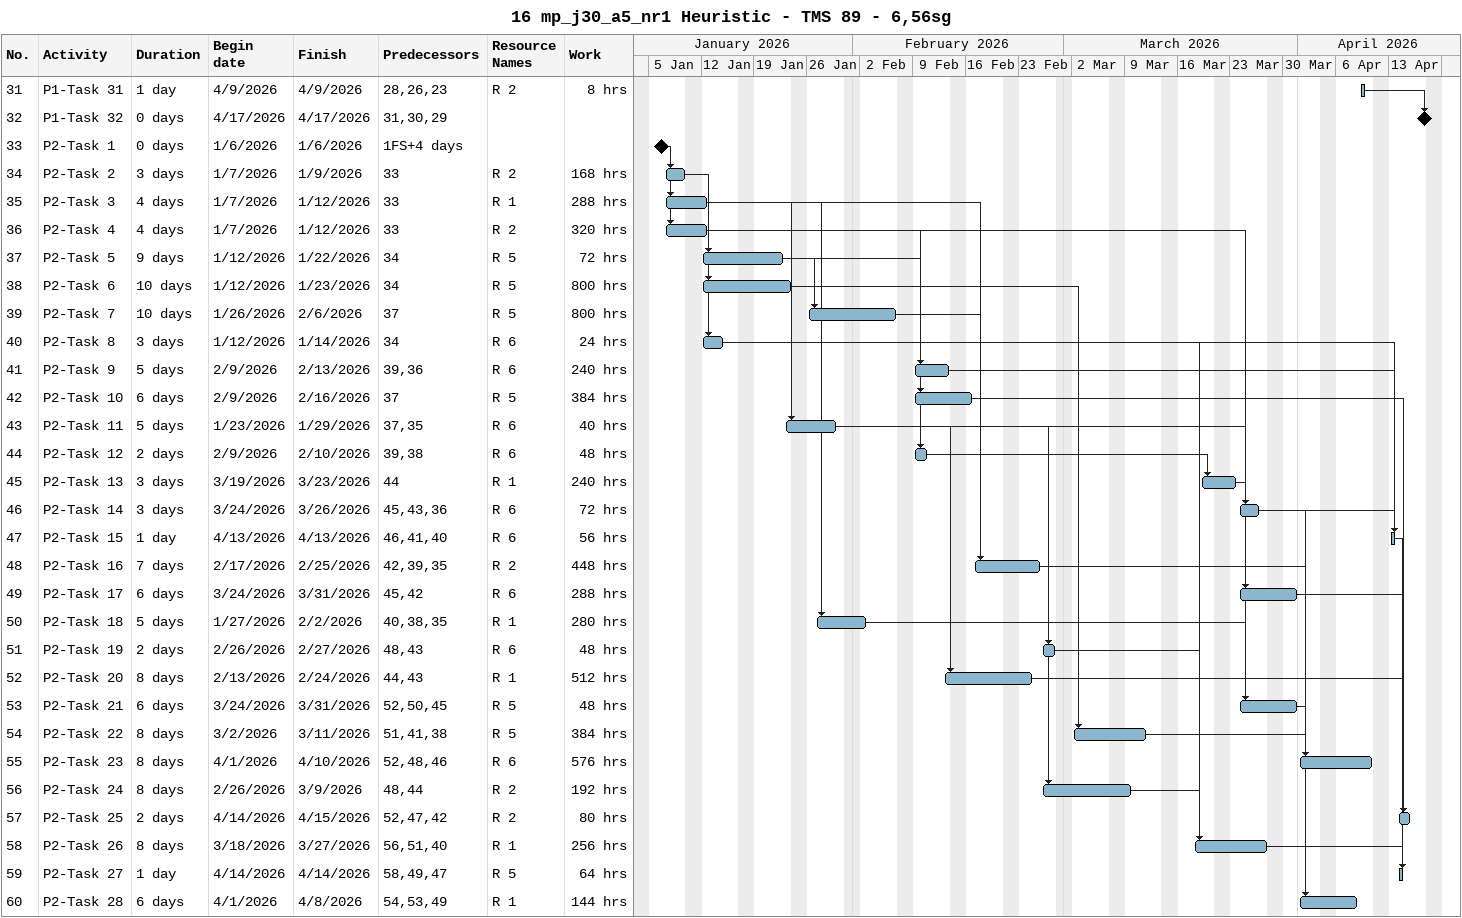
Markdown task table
16 mp_j30_a5_nr1 Heuristic - TMS 89 - 6,56sg

| ID | Task | Duration | Start | Finish | Predecessors | Resources | Work (h) |
|---|---|---|---|---|---|---|---|
| 31 | P1-Task 31 | 1d | 2026-04-09 | 2026-04-09 | 28, 26, 23 | R 2 | 8 |
| 32 | P1-Task 32 | 0d | 2026-04-17 | 2026-04-17 | 31, 30, 29 |  |  |
| 33 | P2-Task 1 | 0d | 2026-01-06 | 2026-01-06 | 1FS+4d |  |  |
| 34 | P2-Task 2 | 3d | 2026-01-07 | 2026-01-09 | 33 | R 2 | 168 |
| 35 | P2-Task 3 | 4d | 2026-01-07 | 2026-01-12 | 33 | R 1 | 288 |
| 36 | P2-Task 4 | 4d | 2026-01-07 | 2026-01-12 | 33 | R 2 | 320 |
| 37 | P2-Task 5 | 9d | 2026-01-12 | 2026-01-22 | 34 | R 5 | 72 |
| 38 | P2-Task 6 | 10d | 2026-01-12 | 2026-01-23 | 34 | R 5 | 800 |
| 39 | P2-Task 7 | 10d | 2026-01-26 | 2026-02-06 | 37 | R 5 | 800 |
| 40 | P2-Task 8 | 3d | 2026-01-12 | 2026-01-14 | 34 | R 6 | 24 |
| 41 | P2-Task 9 | 5d | 2026-02-09 | 2026-02-13 | 39, 36 | R 6 | 240 |
| 42 | P2-Task 10 | 6d | 2026-02-09 | 2026-02-16 | 37 | R 5 | 384 |
| 43 | P2-Task 11 | 5d | 2026-01-23 | 2026-01-29 | 37, 35 | R 6 | 40 |
| 44 | P2-Task 12 | 2d | 2026-02-09 | 2026-02-10 | 39, 38 | R 6 | 48 |
| 45 | P2-Task 13 | 3d | 2026-03-19 | 2026-03-23 | 44 | R 1 | 240 |
| 46 | P2-Task 14 | 3d | 2026-03-24 | 2026-03-26 | 45, 43, 36 | R 6 | 72 |
| 47 | P2-Task 15 | 1d | 2026-04-13 | 2026-04-13 | 46, 41, 40 | R 6 | 56 |
| 48 | P2-Task 16 | 7d | 2026-02-17 | 2026-02-25 | 42, 39, 35 | R 2 | 448 |
| 49 | P2-Task 17 | 6d | 2026-03-24 | 2026-03-31 | 45, 42 | R 6 | 288 |
| 50 | P2-Task 18 | 5d | 2026-01-27 | 2026-02-02 | 40, 38, 35 | R 1 | 280 |
| 51 | P2-Task 19 | 2d | 2026-02-26 | 2026-02-27 | 48, 43 | R 6 | 48 |
| 52 | P2-Task 20 | 8d | 2026-02-13 | 2026-02-24 | 44, 43 | R 1 | 512 |
| 53 | P2-Task 21 | 6d | 2026-03-24 | 2026-03-31 | 52, 50, 45 | R 5 | 48 |
| 54 | P2-Task 22 | 8d | 2026-03-02 | 2026-03-11 | 51, 41, 38 | R 5 | 384 |
| 55 | P2-Task 23 | 8d | 2026-04-01 | 2026-04-10 | 52, 48, 46 | R 6 | 576 |
| 56 | P2-Task 24 | 8d | 2026-02-26 | 2026-03-09 | 48, 44 | R 2 | 192 |
| 57 | P2-Task 25 | 2d | 2026-04-14 | 2026-04-15 | 52, 47, 42 | R 2 | 80 |
| 58 | P2-Task 26 | 8d | 2026-03-18 | 2026-03-27 | 56, 51, 40 | R 1 | 256 |
| 59 | P2-Task 27 | 1d | 2026-04-14 | 2026-04-14 | 58, 49, 47 | R 5 | 64 |
| 60 | P2-Task 28 | 6d | 2026-04-01 | 2026-04-08 | 54, 53, 49 | R 1 | 144 |
